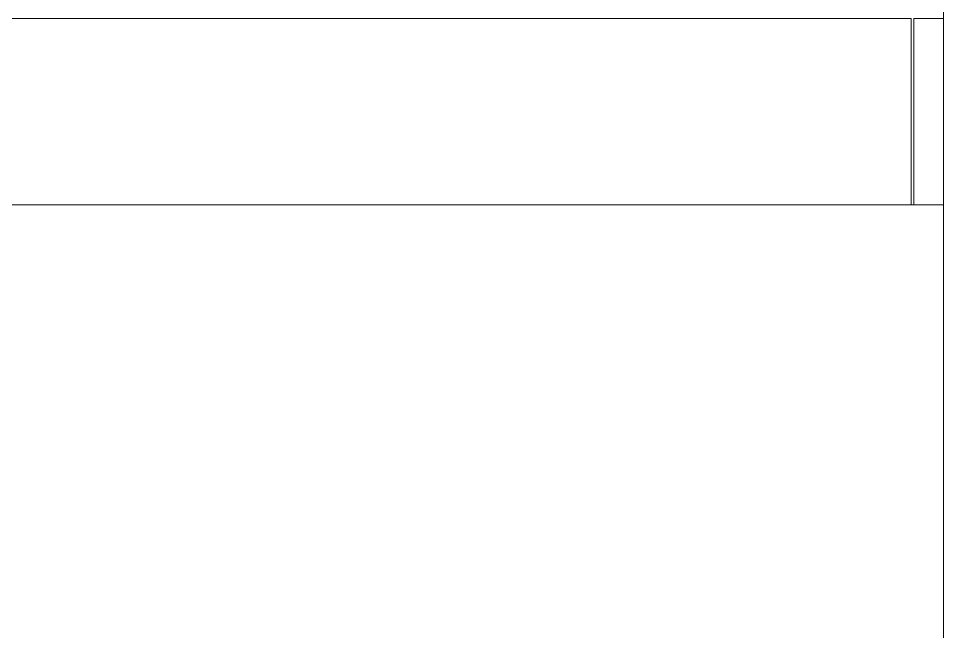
# Model space of a CAD drawing. Header units: inches. Extents: x -827 to 154, y -802 to 207.
# Drawn here: x -731.97 to -728.554, y 45.366 to 47.629 of the extents above; entities that cross this region are included whole.
import ezdxf

# ---------------------------------------------------------------- set-up
doc = ezdxf.new("R2010")
doc.units = ezdxf.units.IN
doc.header["$MEASUREMENT"] = 0
doc.layers.add('DrillPressTable _1__skp', color=8, linetype='Continuous', lineweight=9)
doc.layers.add('Layer0', color=7, linetype='Continuous', lineweight=9)

# ---------------------------------------------------------------- blocks, each defined once
blk = doc.blocks.new('DrillPressTable _1__skp_70-402113-Level 1')
at = {"layer": 'Layer0'}
blk.add_line((3.0262, 15.1356), (3.0262, 19.3317), dxfattribs=at)
blk.add_line((3.0262, 15.1356), (3.0262, 19.3317), dxfattribs=at)
blk = doc.blocks.new('DrillPressTable _1__skp_69-402112-Level 1')
blk.add_blockref('DrillPressTable _1__skp_70-402113-Level 1', (0.5, 0))
blk = doc.blocks.new('DrillPressTable _1__skp_64-402107-Level 1')
at = {"layer": 'Layer0'}
for q in [(18, 4), (18, 4), (17.3125, 0), (17.3125, 0)]:
    blk.add_line((18, 0), q, dxfattribs=at)
blk = doc.blocks.new('DrillPressTable _1__skp_66-402109-Level 1')
at = {"layer": 'Layer0'}
for p, q in [((9.3125, 6.5), (10, 6.5)), ((9.3125, 6.5), (10, 6.5)), ((10, 6.3906), (10, 6.5)), ((10, 6.5), (10, 6.3906))]:
    blk.add_line(p, q, dxfattribs=at)
blk = doc.blocks.new('DrillPressTable _1__skp_63-402106-Level 1')
for name, p in [('DrillPressTable _1__skp_64-402107-Level 1', (0, 15.255)), ('DrillPressTable _1__skp_66-402109-Level 1', (8, 8.745))]:
    blk.add_blockref(name, p)
blk = doc.blocks.new('DrillPressTable _1__skp_62-402105-Level 1')
for name, p in [('DrillPressTable _1__skp_63-402106-Level 1', (0, 0)), ('DrillPressTable _1__skp_69-402112-Level 1', (13.7863, 0))]:
    blk.add_blockref(name, p)
blk = doc.blocks.new('DrillPressTable _1__skp_18-402061-Level 1')
at = {"layer": 'Layer0'}
for p, q in [((-0.1208, 20.1008), (-0.1208, 0.9115)), ((-0.1208, 0.9115), (-0.1208, 20.1008))]:
    blk.add_line(p, q, dxfattribs=at)
blk = doc.blocks.new('DrillPressTable _1__skp_3-402046-Level 1')
blk.add_blockref('DrillPressTable _1__skp_18-402061-Level 1', (2.6712, 0.2015))
blk = doc.blocks.new('DrillPressTable _1__skp_2-402045-Level 1')
blk.add_blockref('DrillPressTable _1__skp_3-402046-Level 1', (1.9576, 0.5283))
blk = doc.blocks.new('DrillPressTable _1__skp_1-402044-Level 1')
blk.add_blockref('DrillPressTable _1__skp_62-402105-Level 1', (118.8142, 152.93))
at = {"rotation": 270.0000000000001}
blk.add_blockref('DrillPressTable _1__skp_2-402045-Level 1', (123.4866, 172.5737), dxfattribs=at)
blk = doc.blocks.new('DrillPressTable _1__skp-401998-Level 1')
blk.add_blockref('DrillPressTable _1__skp_1-402044-Level 1', (0, 0))

msp = doc.modelspace()

# ---------------------------------------------------------------- block references
at = {"layer": 'DrillPressTable _1__skp', "color": 7, "rotation": 89.99999999999967}
msp.add_blockref('DrillPressTable _1__skp-401998-Level 1', (-560.487909, -89.184773), dxfattribs=at)

doc.saveas('drawing.dxf')
